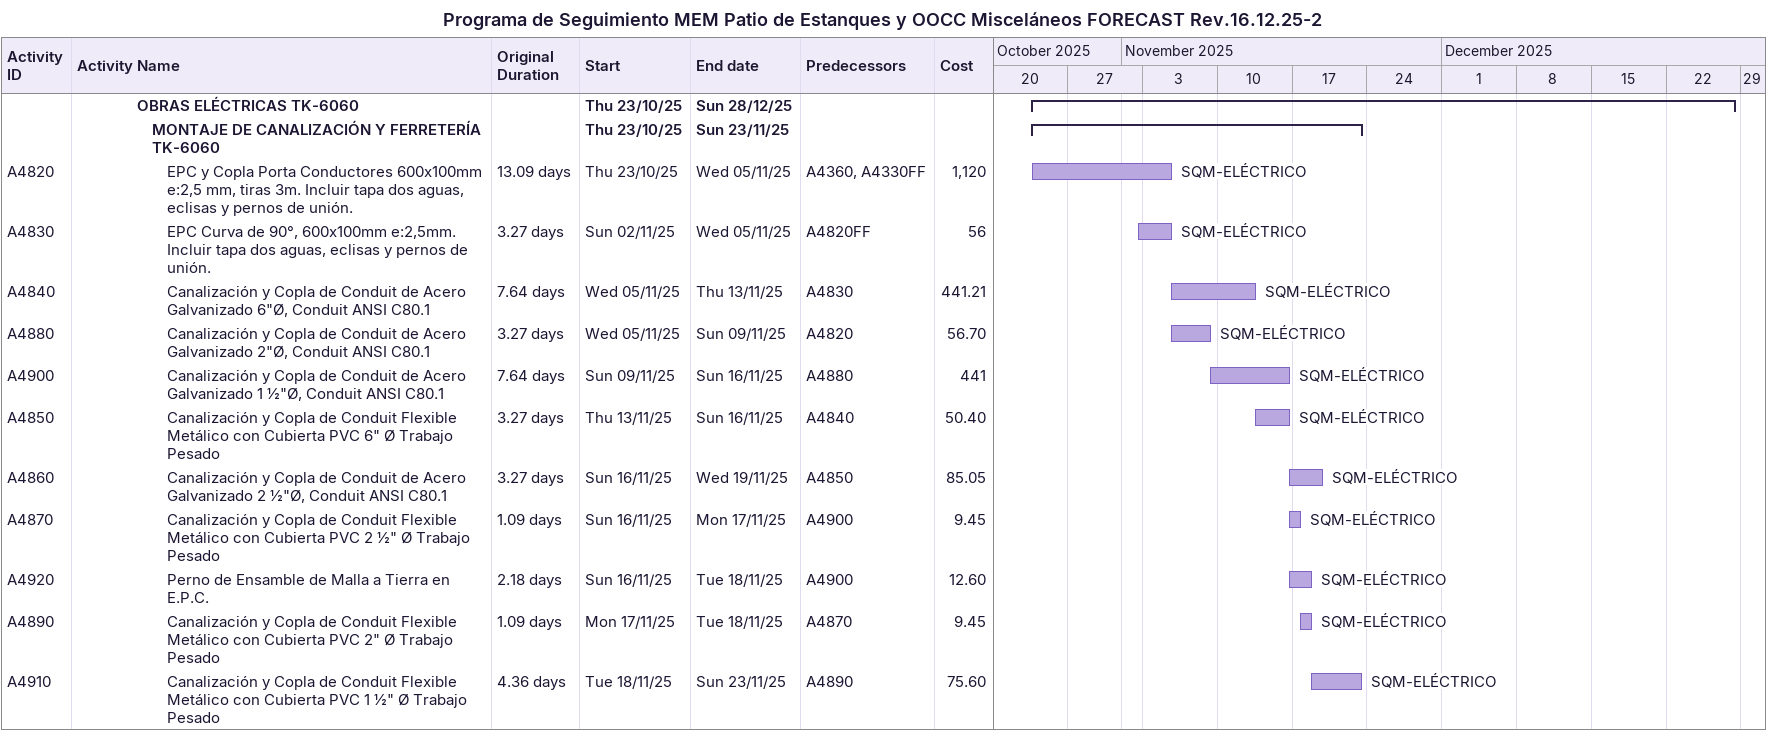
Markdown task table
Programa de Seguimiento MEM Patio de Estanques y OOCC Misceláneos FORECAST Rev.16.12.25-2

| ID | Level | Task | Original duration | Start | Finish | Predecessors | Resources | Cost |
|---|---|---|---|---|---|---|---|---|
|  | 5 | **OBRAS ELÉCTRICAS TK-6060** |  | 2025-10-23 | 2025-12-28 |  |  |  |
|  | 6 | **MONTAJE DE CANALIZACIÓN Y FERRETERÍA TK-6060** |  | 2025-10-23 | 2025-11-23 |  |  |  |
| A4820 | 7 | EPC y Copla Porta Conductores 600x100mm e:2,5 mm, tiras 3m. Incluir tapa dos aguas, eclisas y pernos de unión. | 13.09d | 2025-10-23 | 2025-11-05 | A4360, A4330FF | SQM-ELÉCTRICO | 1120 |
| A4830 | 7 | EPC Curva de 90°, 600x100mm e:2,5mm. Incluir tapa dos aguas, eclisas y pernos de unión. | 3.27d | 2025-11-02 | 2025-11-05 | A4820FF | SQM-ELÉCTRICO | 56 |
| A4840 | 7 | Canalización y Copla de Conduit de Acero Galvanizado 6"Ø, Conduit ANSI C80.1 | 7.64d | 2025-11-05 | 2025-11-13 | A4830 | SQM-ELÉCTRICO | 441.21 |
| A4880 | 7 | Canalización y Copla de Conduit de Acero Galvanizado 2"Ø, Conduit ANSI C80.1 | 3.27d | 2025-11-05 | 2025-11-09 | A4820 | SQM-ELÉCTRICO | 56.70 |
| A4900 | 7 | Canalización y Copla de Conduit de Acero Galvanizado 1 ½"Ø, Conduit ANSI C80.1 | 7.64d | 2025-11-09 | 2025-11-16 | A4880 | SQM-ELÉCTRICO | 441 |
| A4850 | 7 | Canalización y Copla de Conduit Flexible Metálico con Cubierta PVC 6" Ø Trabajo Pesado | 3.27d | 2025-11-13 | 2025-11-16 | A4840 | SQM-ELÉCTRICO | 50.40 |
| A4860 | 7 | Canalización y Copla de Conduit de Acero Galvanizado 2 ½"Ø, Conduit ANSI C80.1 | 3.27d | 2025-11-16 | 2025-11-19 | A4850 | SQM-ELÉCTRICO | 85.05 |
| A4870 | 7 | Canalización y Copla de Conduit Flexible Metálico con Cubierta PVC 2 ½" Ø Trabajo Pesado | 1.09d | 2025-11-16 | 2025-11-17 | A4900 | SQM-ELÉCTRICO | 9.45 |
| A4920 | 7 | Perno de Ensamble de Malla a Tierra en E.P.C. | 2.18d | 2025-11-16 | 2025-11-18 | A4900 | SQM-ELÉCTRICO | 12.60 |
| A4890 | 7 | Canalización y Copla de Conduit Flexible Metálico con Cubierta PVC 2" Ø Trabajo Pesado | 1.09d | 2025-11-17 | 2025-11-18 | A4870 | SQM-ELÉCTRICO | 9.45 |
| A4910 | 7 | Canalización y Copla de Conduit Flexible Metálico con Cubierta PVC 1 ½" Ø Trabajo Pesado | 4.36d | 2025-11-18 | 2025-11-23 | A4890 | SQM-ELÉCTRICO | 75.60 |
